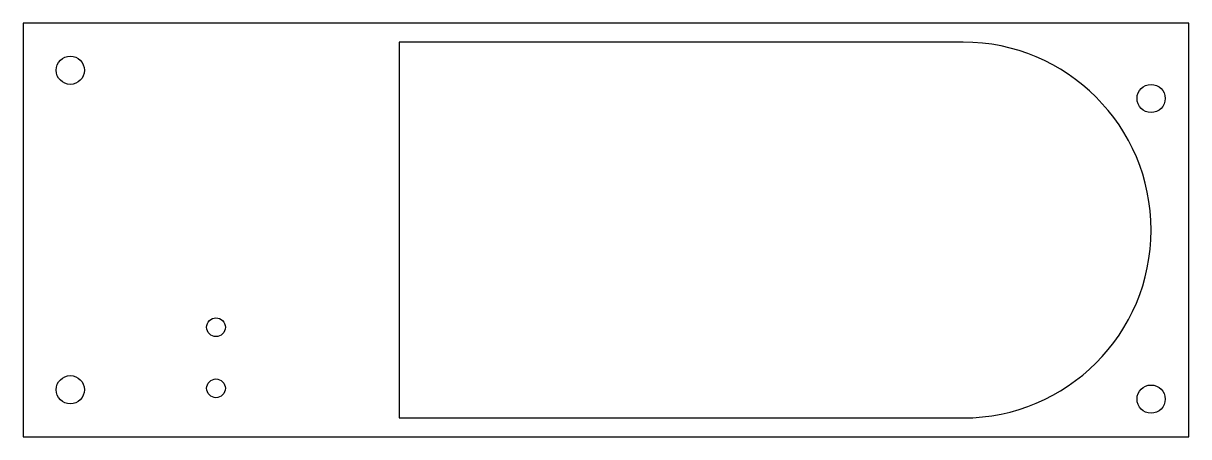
# Model space of a CAD drawing. Header units: millimetres. Extents: x 0 to 262, y 0 to 244.
# Drawn here: x 138.1 to 262.1, y 199.7 to 243.7 of the extents above; entities outside this region: 2.
import ezdxf

# ---------------------------------------------------------------- set-up
doc = ezdxf.new("R2010")
doc.units = ezdxf.units.MM
doc.styles.add('SLDTEXTSTYLE0', font='TXT', dxfattribs={"width": 0.7})

msp = doc.modelspace()

# ---------------------------------------------------------------- linework, layer by layer
at = {"color": 7, "linetype": 'Continuous', "lineweight": 25}
for p, q in [((262.06, 243.67), (138.06, 243.67)), ((138.06, 243.67), (138.06, 199.67)), ((262.06, 199.67), (262.06, 243.67)), ((238.06, 241.67), (178.06, 241.67)), ((178.06, 241.67), (178.06, 201.67)), ((178.06, 201.67), (238.06, 201.67)), ((138.06, 199.67), (262.06, 199.67))]:
    msp.add_line(p, q, dxfattribs=at)
for centre, radius in [((143.06, 238.67), 1.5), ((258.06, 235.67), 1.5), ((158.56, 211.32), 1), ((143.06, 204.67), 1.5), ((158.56, 204.82), 1), ((258.06, 203.67), 1.5)]:
    msp.add_circle(centre, radius, dxfattribs=at)
msp.add_arc((238.06, 221.67), 20, 270, 90, dxfattribs=at)

# ---------------------------------------------------------------- texts
at = {"color": 7, "linetype": 'Continuous', "char_height": 6.92, "attachment_point": 1, "style": 'SLDTEXTSTYLE0'}
for s, insert in [('SOLIDWORKS Educational Product.', (0, 19.3)), ('For Instructional Use Only.', (0, 8.92))]:
    msp.add_mtext(s, dxfattribs=dict(at, insert=insert))

doc.saveas('drawing.dxf')
